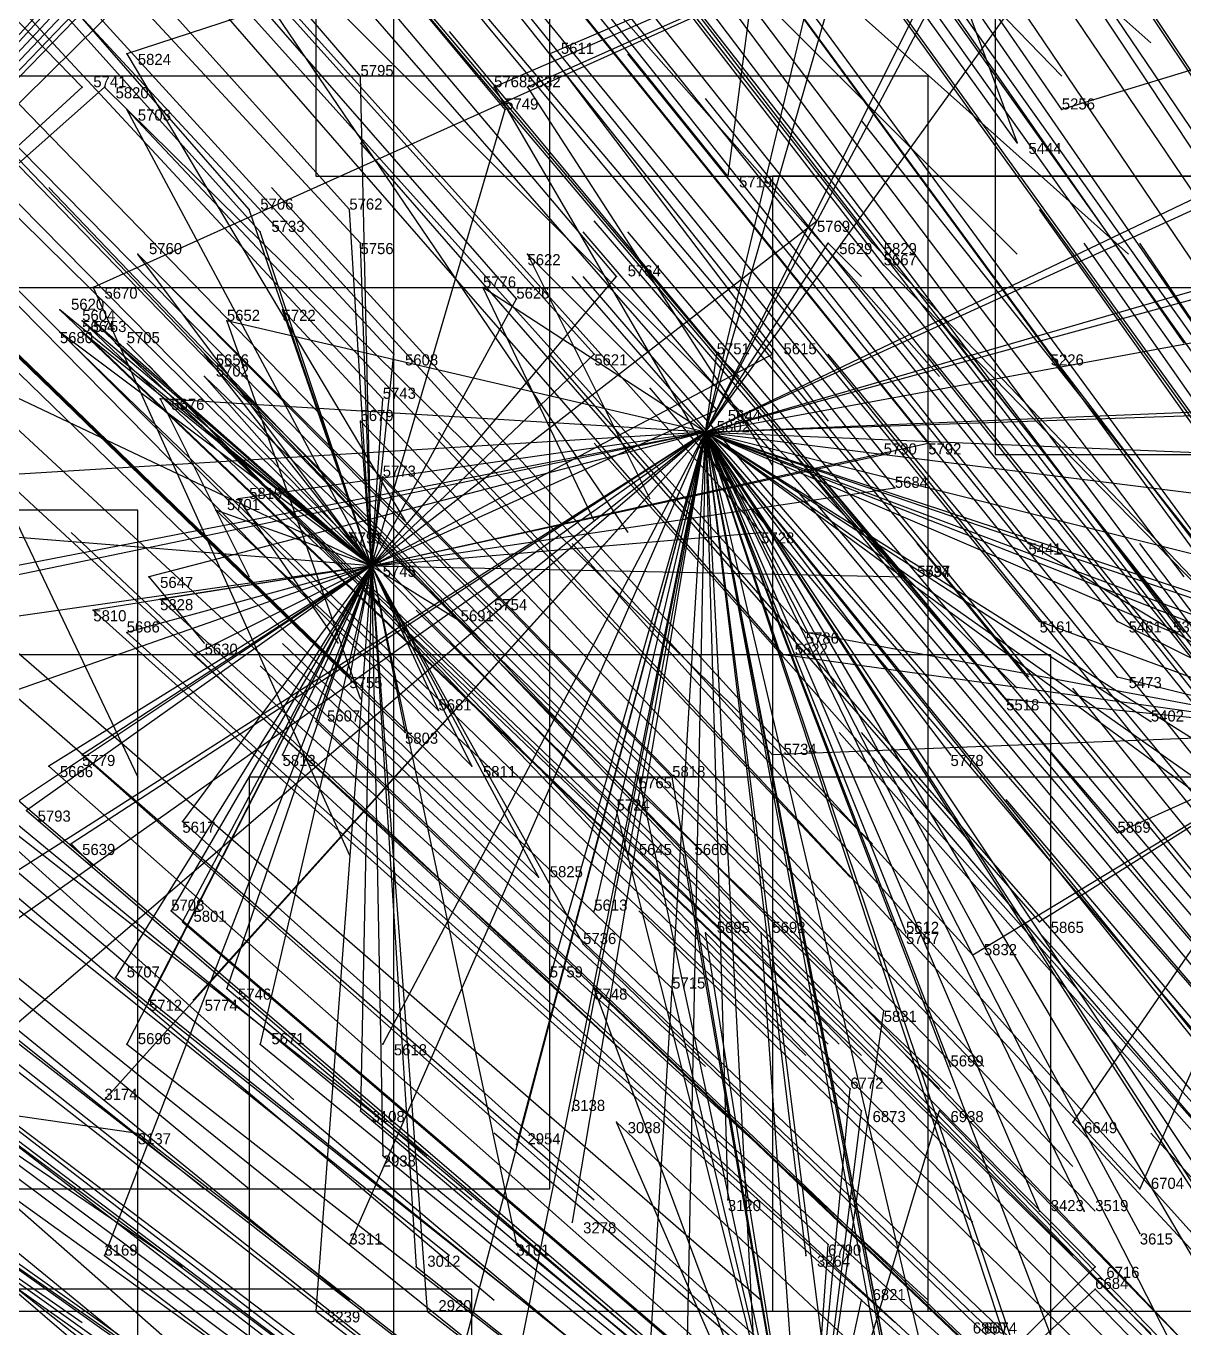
# Model space of a CAD drawing. Extents: x -0.5 to 0.59, y -0.5 to 0.59.
# Drawn here: x -0.332 to -0.228, y 0.2345 to 0.3515 of the extents above; entities that cross this region are included whole.
import ezdxf

# ---------------------------------------------------------------- set-up
doc = ezdxf.new("R2010")
doc.units = 0
for name, color, linetype in [('Clients', 3, 'CONTINUOUS'), ('Facilities', 3, 'CONTINUOUS'), ('Facilities_lines', 3, 'CONTINUOUS'), ('Min_max_boxes', 1, 'CONTINUOUS'), ('Normals', 1, 'CONTINUOUS'), ('Source_points', 5, 'CONTINUOUS'), ('Text', 3, 'CONTINUOUS')]:
    doc.layers.add(name, color=color, linetype=linetype)

msp = doc.modelspace()

# ---------------------------------------------------------------- linework, layer by layer
at = {"layer": 'Clients', "color": 5}
for p in [(-0.323, 0.349, -1.25), (-0.285, 0.349, -1.25), (-0.302, 0.347, -1.152), (-0.327, 0.346, -1.19), (-0.325, 0.346, -1.186), (-0.29, 0.346, -1.25), (-0.287, 0.346, -1.25), (-0.323, 0.344, -1.179), (-0.289, 0.344, -1.125), (-0.239, 0.344, -1.048), (-0.243, 0.341, -1.046), (-0.269, 0.338, -1.079), (-0.312, 0.335, -1.145), (-0.303, 0.335, -1.13), (-0.261, 0.334, -1.059), (-0.311, 0.333, -1.139), (-0.302, 0.332, -1.123), (-0.26, 0.332, -1.25), (-0.256, 0.332, -1.047), (-0.322, 0.331, -1.155), (-0.287, 0.331, -1.25), (-0.255, 0.33, -1.044), (-0.279, 0.329, -1.079), (-0.326, 0.328, -1.25), (-0.291, 0.328, -1.25), (-0.288, 0.327, -1.091), (-0.329, 0.326, -1.158), (-0.309, 0.326, -1.123), (-0.327, 0.325, -1.154), (-0.326, 0.325, -1.151), (-0.314, 0.325, -1.25), (-0.329, 0.324, -1.154), (-0.327, 0.324, -1.152), (-0.324, 0.323, -1.144), (-0.316, 0.322, -1.127), (-0.299, 0.322, -1.098), (-0.281, 0.322, -1.068), (-0.27, 0.322, -1.25), (-0.265, 0.322, -1.042), (-0.24, 0.322, -1.004), (-0.316, 0.32, -1.125), (-0.32, 0.318, -1.25), (-0.3, 0.318, -1.093), (-0.302, 0.316, -1.094), (-0.27, 0.317, -1.041), (-0.251, 0.314, -1.005), (-0.255, 0.313, -1.01), (-0.3, 0.311, -1.082), (-0.313, 0.309, -1.25), (-0.254, 0.31, -1.003), (-0.315, 0.308, -1.101), (-0.303, 0.306, -1.077), (-0.266, 0.306, -1.014), (-0.242, 0.305, -0.974), (-0.321, 0.302, -1.25), (-0.253, 0.302, -0.985), (-0.253, 0.302, -0.985), (-0.32, 0.3, -1.096), (-0.326, 0.299, -1.106), (-0.291, 0.299, -1.25), (-0.293, 0.298, -1.046), (-0.241, 0.298, -0.958), (-0.234, 0.298, -0.946), (-0.323, 0.297, -1.098), (-0.262, 0.297, -0.991), (-0.229, 0.297, -1.25), (-0.317, 0.295, -1.083), (-0.264, 0.295, -0.99), (-0.303, 0.293, -1.054), (-0.234, 0.293, -0.937), (-0.244, 0.291, -0.95), (-0.306, 0.289, -1.052), (-0.295, 0.29, -1.035), (-0.231, 0.289, -1.25), (-0.298, 0.288, -1.036), (-0.327, 0.286, -1.086), (-0.309, 0.286, -1.053), (-0.265, 0.286, -0.975), (-0.249, 0.286, -1.25), (-0.33, 0.285, -1.089), (-0.292, 0.285, -1.019), (-0.277, 0.284, -0.992), (-0.274, 0.284, -0.987), (-0.332, 0.281, -1.087), (-0.279, 0.281, -0.991), (-0.318, 0.28, -1.059), (-0.234, 0.279, -0.912), (-0.328, 0.278, -1.25), (-0.278, 0.277, -1.25), (-0.273, 0.277, -0.972), (-0.286, 0.275, -0.992), (-0.319, 0.272, -1.049), (-0.281, 0.272, -1.25), (-0.318, 0.271, -1.045), (-0.241, 0.271, -0.906), (-0.271, 0.27, -0.956), (-0.266, 0.27, -0.947), (-0.253, 0.27, -1.25), (-0.253, 0.27, -1.25), (-0.282, 0.269, -0.975), (-0.247, 0.268, -0.912), (-0.324, 0.266, -1.047), (-0.285, 0.266, -1.25), (-0.314, 0.265, -1.026), (-0.281, 0.265, -0.966), (-0.274, 0.265, -0.954), (-0.321, 0.264, -1.039), (-0.317, 0.264, -1.25), (-0.255, 0.263, -0.916), (-0.323, 0.26, -1.037), (-0.311, 0.26, -1.014), (-0.3, 0.26, -1.25), (-0.249, 0.258, -1.25), (-0.258, 0.256, -0.909), (-0.325, 0.255, -1.25), (-0.302, 0.254, -0.986), (-0.283, 0.254, -1.25), (-0.257, 0.254, -0.902), (-0.25, 0.254, -0.89), (-0.279, 0.253, -0.94), (-0.238, 0.253, -0.868), (-0.322, 0.252, -1.022), (-0.288, 0.251, -1.25), (-0.3, 0.25, -0.976), (-0.232, 0.247, -0.847), (-0.269, 0.246, -1.25), (-0.241, 0.245, -1.25), (-0.237, 0.245, -1.25), (-0.283, 0.244, -1.25), (-0.232, 0.243, -1.25), (-0.303, 0.242, -1.25), (-0.288, 0.242, -0.941), (-0.26, 0.242, -0.887), (-0.325, 0.241, -1.012), (-0.297, 0.24, -0.954), (-0.262, 0.241, -1.25), (-0.236, 0.24, -0.84), (-0.236, 0.238, -0.839), (-0.257, 0.237, -0.873), (-0.306, 0.236, -0.965), (-0.296, 0.236, -0.947)]:
    msp.add_point(p, dxfattribs=at)
at = {"layer": 'Facilities', "color": 3}
for p in [(-0.271, 0.315, -1.25), (-0.301, 0.303, -1.067)]:
    msp.add_point(p, dxfattribs=at)
at = {"layer": 'Facilities_lines', "color": 3}
for p, q in [((-0.164, 0.401, -1.25), (-0.326, 0.328, -1.25)), ((-0.164, 0.401, -1.25), (-0.323, 0.349, -1.25)), ((-0.164, 0.401, -1.25), (-0.29, 0.346, -1.25)), ((-0.164, 0.401, -1.25), (-0.287, 0.346, -1.25)), ((-0.164, 0.401, -1.25), (-0.285, 0.349, -1.25)), ((-0.386, 0.292, -1.21), (-0.285, 0.396, -1.219)), ((-0.386, 0.292, -1.21), (-0.289, 0.393, -1.22)), ((-0.262, 0.392, -1.179), (-0.269, 0.338, -1.079)), ((-0.262, 0.392, -1.179), (-0.243, 0.341, -1.046)), ((-0.271, 0.315, -1.25), (-0.25, 0.388, -1.25)), ((-0.386, 0.292, -1.21), (-0.304, 0.38, -1.218)), ((-0.386, 0.292, -1.21), (-0.307, 0.379, -1.22)), ((-0.271, 0.315, -1.25), (-0.256, 0.378, -1.25)), ((-0.386, 0.292, -1.21), (-0.308, 0.377, -1.217)), ((-0.271, 0.315, -1.25), (-0.24, 0.377, -1.25)), ((-0.271, 0.315, -1.25), (-0.242, 0.37, -1.25)), ((-0.386, 0.292, -1.21), (-0.316, 0.366, -1.209)), ((-0.386, 0.292, -1.21), (-0.314, 0.363, -1.2)), ((-0.271, 0.315, -1.25), (-0.24, 0.358, -1.25)), ((-0.193, 0.358, -1.017), (-0.239, 0.344, -1.048)), ((-0.301, 0.303, -1.067), (-0.302, 0.347, -1.152)), ((-0.386, 0.292, -1.21), (-0.327, 0.346, -1.19)), ((-0.386, 0.292, -1.21), (-0.325, 0.346, -1.186)), ((-0.301, 0.303, -1.067), (-0.323, 0.344, -1.179)), ((-0.301, 0.303, -1.067), (-0.289, 0.344, -1.125)), ((-0.271, 0.315, -1.25), (-0.223, 0.338, -1.25)), ((-0.271, 0.315, -1.25), (-0.223, 0.338, -1.25)), ((-0.271, 0.315, -1.25), (-0.225, 0.336, -1.25)), ((-0.271, 0.315, -1.25), (-0.157, 0.336, -1.25)), ((-0.301, 0.303, -1.067), (-0.312, 0.335, -1.145)), ((-0.301, 0.303, -1.067), (-0.303, 0.335, -1.13)), ((-0.301, 0.303, -1.067), (-0.261, 0.334, -1.059)), ((-0.301, 0.303, -1.067), (-0.311, 0.333, -1.139)), ((-0.271, 0.315, -1.25), (-0.209, 0.333, -1.25)), ((-0.301, 0.303, -1.067), (-0.302, 0.332, -1.123)), ((-0.271, 0.315, -1.25), (-0.26, 0.332, -1.25)), ((-0.214, 0.288, -0.898), (-0.256, 0.332, -1.047)), ((-0.301, 0.303, -1.067), (-0.322, 0.331, -1.155)), ((-0.271, 0.315, -1.25), (-0.287, 0.331, -1.25)), ((-0.271, 0.315, -1.25), (-0.216, 0.33, -1.25)), ((-0.214, 0.288, -0.898), (-0.255, 0.33, -1.044)), ((-0.301, 0.303, -1.067), (-0.279, 0.329, -1.079)), ((-0.271, 0.315, -1.25), (-0.291, 0.328, -1.25)), ((-0.301, 0.303, -1.067), (-0.288, 0.327, -1.091)), ((-0.301, 0.303, -1.067), (-0.329, 0.326, -1.158)), ((-0.301, 0.303, -1.067), (-0.309, 0.326, -1.123)), ((-0.301, 0.303, -1.067), (-0.327, 0.325, -1.154)), ((-0.301, 0.303, -1.067), (-0.326, 0.325, -1.151)), ((-0.271, 0.315, -1.25), (-0.314, 0.325, -1.25)), ((-0.301, 0.303, -1.067), (-0.329, 0.324, -1.154)), ((-0.301, 0.303, -1.067), (-0.327, 0.324, -1.152)), ((-0.301, 0.303, -1.067), (-0.324, 0.323, -1.144)), ((-0.301, 0.303, -1.067), (-0.316, 0.322, -1.127)), ((-0.301, 0.303, -1.067), (-0.299, 0.322, -1.098)), ((-0.301, 0.303, -1.067), (-0.265, 0.322, -1.042)), ((-0.301, 0.303, -1.067), (-0.281, 0.322, -1.068)), ((-0.271, 0.315, -1.25), (-0.27, 0.322, -1.25)), ((-0.214, 0.288, -0.898), (-0.24, 0.322, -1.004)), ((-0.301, 0.303, -1.067), (-0.339, 0.321, -1.168)), ((-0.301, 0.303, -1.067), (-0.316, 0.32, -1.125)), ((-0.271, 0.315, -1.25), (-0.174, 0.319, -1.25)), ((-0.271, 0.315, -1.25), (-0.32, 0.318, -1.25)), ((-0.301, 0.303, -1.067), (-0.3, 0.318, -1.093)), ((-0.271, 0.315, -1.25), (-0.183, 0.318, -1.25)), ((-0.301, 0.303, -1.067), (-0.302, 0.316, -1.094)), ((-0.301, 0.303, -1.067), (-0.27, 0.317, -1.041)), ((-0.271, 0.315, -1.25), (-0.418, 0.211, -1.25)), ((-0.271, 0.315, -1.25), (-0.369, 0.309, -1.25)), ((-0.271, 0.315, -1.25), (-0.348, 0.299, -1.25)), ((-0.271, 0.315, -1.25), (-0.34, 0.271, -1.25)), ((-0.271, 0.315, -1.25), (-0.338, 0.302, -1.25)), ((-0.271, 0.315, -1.25), (-0.335, 0.26, -1.25)), ((-0.271, 0.315, -1.25), (-0.328, 0.278, -1.25)), ((-0.271, 0.315, -1.25), (-0.325, 0.255, -1.25)), ((-0.271, 0.315, -1.25), (-0.321, 0.302, -1.25)), ((-0.271, 0.315, -1.25), (-0.317, 0.264, -1.25)), ((-0.271, 0.315, -1.25), (-0.313, 0.309, -1.25)), ((-0.271, 0.315, -1.25), (-0.303, 0.242, -1.25)), ((-0.271, 0.315, -1.25), (-0.3, 0.26, -1.25)), ((-0.271, 0.315, -1.25), (-0.294, 0.228, -1.25)), ((-0.271, 0.315, -1.25), (-0.291, 0.299, -1.25)), ((-0.271, 0.315, -1.25), (-0.289, 0.226, -1.25)), ((-0.271, 0.315, -1.25), (-0.288, 0.251, -1.25)), ((-0.271, 0.315, -1.25), (-0.285, 0.266, -1.25)), ((-0.271, 0.315, -1.25), (-0.283, 0.254, -1.25)), ((-0.271, 0.315, -1.25), (-0.283, 0.244, -1.25)), ((-0.271, 0.315, -1.25), (-0.281, 0.272, -1.25)), ((-0.271, 0.315, -1.25), (-0.278, 0.277, -1.25)), ((-0.271, 0.315, -1.25), (-0.277, 0.216, -1.25)), ((-0.271, 0.315, -1.25), (-0.273, 0.217, -1.25)), ((-0.271, 0.315, -1.25), (-0.265, 0.201, -1.25)), ((-0.271, 0.315, -1.25), (-0.243, 0.196, -1.25)), ((-0.271, 0.315, -1.25), (-0.229, 0.297, -1.25)), ((-0.271, 0.315, -1.25), (-0.175, 0.311, -1.25)), ((-0.271, 0.315, -1.25), (-0.187, 0.294, -1.25)), ((-0.271, 0.315, -1.25), (-0.269, 0.246, -1.25)), ((-0.271, 0.315, -1.25), (-0.236, 0.209, -1.25)), ((-0.271, 0.315, -1.25), (-0.237, 0.245, -1.25)), ((-0.271, 0.315, -1.25), (-0.237, 0.226, -1.25)), ((-0.271, 0.315, -1.25), (-0.232, 0.243, -1.25)), ((-0.271, 0.315, -1.25), (-0.254, 0.228, -1.25)), ((-0.271, 0.315, -1.25), (-0.248, 0.192, -1.25)), ((-0.271, 0.315, -1.25), (-0.248, 0.197, -1.25)), ((-0.271, 0.315, -1.25), (-0.26, 0.229, -1.25)), ((-0.271, 0.315, -1.25), (-0.25, 0.206, -1.25)), ((-0.271, 0.315, -1.25), (-0.262, 0.241, -1.25)), ((-0.271, 0.315, -1.25), (-0.214, 0.227, -1.25)), ((-0.271, 0.315, -1.25), (-0.24, 0.223, -1.25)), ((-0.271, 0.315, -1.25), (-0.241, 0.245, -1.25)), ((-0.271, 0.315, -1.25), (-0.215, 0.22, -1.25)), ((-0.271, 0.315, -1.25), (-0.219, 0.237, -1.25)), ((-0.271, 0.315, -1.25), (-0.219, 0.234, -1.25)), ((-0.271, 0.315, -1.25), (-0.215, 0.246, -1.25)), ((-0.271, 0.315, -1.25), (-0.222, 0.219, -1.25)), ((-0.271, 0.315, -1.25), (-0.218, 0.276, -1.25)), ((-0.271, 0.315, -1.25), (-0.223, 0.309, -1.25)), ((-0.271, 0.315, -1.25), (-0.186, 0.286, -1.25)), ((-0.271, 0.315, -1.25), (-0.226, 0.259, -1.25)), ((-0.271, 0.315, -1.25), (-0.192, 0.284, -1.25)), ((-0.271, 0.315, -1.25), (-0.213, 0.274, -1.25)), ((-0.271, 0.315, -1.25), (-0.189, 0.288, -1.25)), ((-0.271, 0.315, -1.25), (-0.231, 0.289, -1.25)), ((-0.271, 0.315, -1.25), (-0.191, 0.285, -1.25)), ((-0.271, 0.315, -1.25), (-0.217, 0.281, -1.25)), ((-0.271, 0.315, -1.25), (-0.253, 0.27, -1.25)), ((-0.271, 0.315, -1.25), (-0.249, 0.258, -1.25)), ((-0.271, 0.315, -1.25), (-0.253, 0.27, -1.25)), ((-0.271, 0.315, -1.25), (-0.249, 0.286, -1.25)), ((-0.301, 0.303, -1.067), (-0.251, 0.314, -1.005)), ((-0.301, 0.303, -1.067), (-0.255, 0.313, -1.01)), ((-0.301, 0.303, -1.067), (-0.3, 0.311, -1.082)), ((-0.301, 0.303, -1.067), (-0.254, 0.31, -1.003)), ((-0.301, 0.303, -1.067), (-0.315, 0.308, -1.101)), ((-0.301, 0.303, -1.067), (-0.351, 0.307, -1.165)), ((-0.301, 0.303, -1.067), (-0.303, 0.306, -1.077)), ((-0.301, 0.303, -1.067), (-0.266, 0.306, -1.014)), ((-0.214, 0.288, -0.898), (-0.242, 0.305, -0.974)), ((-0.301, 0.303, -1.067), (-0.341, 0.289, -1.119)), ((-0.301, 0.303, -1.067), (-0.337, 0.279, -1.093)), ((-0.301, 0.303, -1.067), (-0.336, 0.298, -1.123)), ((-0.301, 0.303, -1.067), (-0.332, 0.281, -1.087)), ((-0.301, 0.303, -1.067), (-0.33, 0.285, -1.089)), ((-0.301, 0.303, -1.067), (-0.327, 0.286, -1.086)), ((-0.301, 0.303, -1.067), (-0.326, 0.299, -1.106)), ((-0.301, 0.303, -1.067), (-0.325, 0.241, -1.012)), ((-0.301, 0.303, -1.067), (-0.324, 0.266, -1.047)), ((-0.301, 0.303, -1.067), (-0.323, 0.297, -1.098)), ((-0.301, 0.303, -1.067), (-0.323, 0.26, -1.037)), ((-0.301, 0.303, -1.067), (-0.321, 0.264, -1.039)), ((-0.301, 0.303, -1.067), (-0.32, 0.3, -1.096)), ((-0.301, 0.303, -1.067), (-0.319, 0.272, -1.049)), ((-0.301, 0.303, -1.067), (-0.318, 0.28, -1.059)), ((-0.301, 0.303, -1.067), (-0.318, 0.271, -1.045)), ((-0.301, 0.303, -1.067), (-0.317, 0.295, -1.083)), ((-0.301, 0.303, -1.067), (-0.314, 0.265, -1.026)), ((-0.301, 0.303, -1.067), (-0.311, 0.26, -1.014)), ((-0.301, 0.303, -1.067), (-0.309, 0.286, -1.053)), ((-0.301, 0.303, -1.067), (-0.306, 0.236, -0.965)), ((-0.301, 0.303, -1.067), (-0.306, 0.289, -1.052)), ((-0.301, 0.303, -1.067), (-0.303, 0.293, -1.054)), ((-0.301, 0.303, -1.067), (-0.302, 0.254, -0.986)), ((-0.301, 0.303, -1.067), (-0.296, 0.236, -0.947)), ((-0.301, 0.303, -1.067), (-0.3, 0.25, -0.976)), ((-0.301, 0.303, -1.067), (-0.297, 0.24, -0.954)), ((-0.301, 0.303, -1.067), (-0.288, 0.242, -0.941)), ((-0.301, 0.303, -1.067), (-0.253, 0.302, -0.985)), ((-0.301, 0.303, -1.067), (-0.295, 0.29, -1.035)), ((-0.301, 0.303, -1.067), (-0.282, 0.269, -0.975)), ((-0.301, 0.303, -1.067), (-0.293, 0.298, -1.046)), ((-0.301, 0.303, -1.067), (-0.253, 0.302, -0.985)), ((-0.301, 0.303, -1.067), (-0.298, 0.288, -1.036)), ((-0.301, 0.303, -1.067), (-0.292, 0.285, -1.019)), ((-0.301, 0.303, -1.067), (-0.286, 0.275, -0.992)), ((-0.214, 0.288, -0.898), (-0.241, 0.298, -0.958)), ((-0.214, 0.288, -0.898), (-0.234, 0.298, -0.946)), ((-0.214, 0.288, -0.898), (-0.262, 0.297, -0.991)), ((-0.214, 0.288, -0.898), (-0.264, 0.295, -0.99)), ((-0.214, 0.288, -0.898), (-0.234, 0.293, -0.937)), ((-0.214, 0.288, -0.898), (-0.244, 0.291, -0.95)), ((-0.214, 0.288, -0.898), (-0.265, 0.286, -0.975)), ((-0.214, 0.288, -0.898), (-0.247, 0.268, -0.912)), ((-0.214, 0.288, -0.898), (-0.241, 0.271, -0.906)), ((-0.214, 0.288, -0.898), (-0.238, 0.253, -0.868)), ((-0.214, 0.288, -0.898), (-0.234, 0.279, -0.912)), ((-0.214, 0.288, -0.898), (-0.232, 0.247, -0.847)), ((-0.262, 0.214, -0.847), (-0.277, 0.284, -0.992)), ((-0.262, 0.214, -0.847), (-0.274, 0.284, -0.987)), ((-0.262, 0.214, -0.847), (-0.279, 0.281, -0.991)), ((-0.262, 0.214, -0.847), (-0.273, 0.277, -0.972)), ((-0.262, 0.214, -0.847), (-0.271, 0.27, -0.956)), ((-0.262, 0.214, -0.847), (-0.266, 0.27, -0.947)), ((-0.262, 0.214, -0.847), (-0.281, 0.265, -0.966)), ((-0.262, 0.214, -0.847), (-0.274, 0.265, -0.954)), ((-0.262, 0.214, -0.847), (-0.255, 0.263, -0.916)), ((-0.391, 0.262, -1.178), (-0.322, 0.252, -1.022)), ((-0.262, 0.214, -0.847), (-0.258, 0.256, -0.909)), ((-0.262, 0.214, -0.847), (-0.257, 0.254, -0.902)), ((-0.262, 0.214, -0.847), (-0.25, 0.254, -0.89)), ((-0.262, 0.214, -0.847), (-0.279, 0.253, -0.94)), ((-0.262, 0.214, -0.847), (-0.26, 0.242, -0.887)), ((-0.262, 0.214, -0.847), (-0.236, 0.24, -0.84)), ((-0.262, 0.214, -0.847), (-0.236, 0.238, -0.839)), ((-0.262, 0.214, -0.847), (-0.257, 0.237, -0.873))]:
    msp.add_line(p, q, dxfattribs=at)
at = {"layer": 'Min_max_boxes', "color": 1}
for p, q in [((-0.306, 0.437, -1.224), (-0.306, 0.338, -1.224)), ((-0.306, 0.437, -1.046), (-0.306, 0.338, -1.046)), ((-0.245, 0.412, -1.13), (-0.245, 0.313, -1.13)), ((-0.245, 0.412, -0.884), (-0.245, 0.313, -0.884)), ((-0.285, 0.247, -1.25), (-0.285, 0.404, -1.25)), ((-0.285, 0.247, -1.179), (-0.285, 0.404, -1.179)), ((-0.299, 0.199, -1.25), (-0.299, 0.393, -1.25)), ((-0.299, 0.199, -1.207), (-0.299, 0.393, -1.207)), ((-0.251, 0.347, -1.179), (-0.351, 0.347, -1.179)), ((-0.251, 0.347, -0.941), (-0.351, 0.347, -0.941)), ((-0.251, 0.236, -1.179), (-0.251, 0.347, -1.179)), ((-0.251, 0.236, -0.941), (-0.251, 0.347, -0.941)), ((-0.251, 0.347, -1.179), (-0.251, 0.347, -0.941)), ((-0.306, 0.338, -1.224), (-0.188, 0.338, -1.224)), ((-0.306, 0.338, -1.046), (-0.188, 0.338, -1.046)), ((-0.306, 0.338, -1.224), (-0.306, 0.338, -1.046)), ((-0.154, 0.338, -1.047), (-0.265, 0.338, -1.047)), ((-0.265, 0.338, -1.047), (-0.265, 0.236, -1.047)), ((-0.154, 0.338, -0.78), (-0.265, 0.338, -0.78)), ((-0.265, 0.338, -0.78), (-0.265, 0.236, -0.78)), ((-0.265, 0.338, -1.047), (-0.265, 0.338, -0.78)), ((-0.352, 0.328, -1.25), (-0.026, 0.328, -1.25)), ((-0.352, 0.328, -1.25), (-0.026, 0.328, -1.25)), ((-0.245, 0.313, -1.13), (-0.139, 0.313, -1.13)), ((-0.245, 0.313, -0.884), (-0.139, 0.313, -0.884)), ((-0.245, 0.313, -1.13), (-0.245, 0.313, -0.884)), ((-0.322, 0.308, -1.218), (-0.417, 0.308, -1.218)), ((-0.322, 0.308, -1.022), (-0.417, 0.308, -1.022)), ((-0.322, 0.214, -1.218), (-0.322, 0.308, -1.218)), ((-0.322, 0.214, -1.022), (-0.322, 0.308, -1.022)), ((-0.322, 0.308, -1.218), (-0.322, 0.308, -1.022)), ((-0.24, 0.295, -1.25), (-0.468, 0.295, -1.25)), ((-0.24, 0.295, -1.25), (-0.468, 0.295, -1.25)), ((-0.24, 0.034, -1.25), (-0.24, 0.295, -1.25)), ((-0.24, 0.034, -1.25), (-0.24, 0.295, -1.25)), ((-0.24, 0.295, -1.25), (-0.24, 0.295, -1.25)), ((-0.19, 0.284, -0.992), (-0.312, 0.284, -0.992)), ((-0.312, 0.284, -0.992), (-0.312, 0.16, -0.992)), ((-0.19, 0.284, -0.688), (-0.312, 0.284, -0.688)), ((-0.312, 0.284, -0.688), (-0.312, 0.16, -0.688)), ((-0.312, 0.284, -0.992), (-0.312, 0.284, -0.688)), ((-0.422, 0.247, -1.25), (-0.285, 0.247, -1.25)), ((-0.422, 0.247, -1.179), (-0.285, 0.247, -1.179)), ((-0.285, 0.247, -1.25), (-0.285, 0.247, -1.179)), ((-0.292, 0.238, -1.097), (-0.401, 0.238, -1.097)), ((-0.292, 0.238, -0.858), (-0.401, 0.238, -0.858)), ((-0.292, 0.151, -1.097), (-0.292, 0.238, -1.097)), ((-0.292, 0.151, -0.858), (-0.292, 0.238, -0.858)), ((-0.292, 0.238, -1.097), (-0.292, 0.238, -0.858)), ((-0.351, 0.236, -1.179), (-0.251, 0.236, -1.179)), ((-0.351, 0.236, -0.941), (-0.251, 0.236, -0.941)), ((-0.265, 0.236, -1.047), (-0.154, 0.236, -1.047)), ((-0.265, 0.236, -0.78), (-0.154, 0.236, -0.78)), ((-0.265, 0.236, -1.047), (-0.265, 0.236, -0.78)), ((-0.251, 0.236, -1.179), (-0.251, 0.236, -0.941))]:
    msp.add_line(p, q, dxfattribs=at)
at = {"layer": 'Normals', "color": 1}
for p, q in [((-0.239, 0.344, -1.048), (-0.292, 0.421, -1.011)), ((-0.302, 0.347, -1.152), (-0.363, 0.418, -1.114)), ((-0.227, 0.34, -1.022), (-0.278, 0.417, -0.984)), ((-0.327, 0.346, -1.19), (-0.395, 0.416, -1.168)), ((-0.289, 0.344, -1.125), (-0.349, 0.416, -1.087)), ((-0.243, 0.341, -1.046), (-0.297, 0.416, -1.009)), ((-0.269, 0.338, -1.079), (-0.327, 0.41, -1.042)), ((-0.261, 0.334, -1.059), (-0.319, 0.407, -1.022)), ((-0.312, 0.335, -1.145), (-0.373, 0.405, -1.107)), ((-0.256, 0.332, -1.047), (-0.313, 0.405, -1.01)), ((-0.303, 0.335, -1.13), (-0.365, 0.404, -1.092)), ((-0.255, 0.33, -1.044), (-0.312, 0.404, -1.007)), ((-0.225, 0.327, -0.993), (-0.277, 0.404, -0.956)), ((-0.311, 0.333, -1.139), (-0.373, 0.402, -1.102)), ((-0.302, 0.332, -1.123), (-0.365, 0.4, -1.085)), ((-0.279, 0.329, -1.079), (-0.339, 0.4, -1.042)), ((-0.228, 0.323, -0.989), (-0.281, 0.399, -0.952)), ((-0.288, 0.327, -1.091), (-0.349, 0.397, -1.053)), ((-0.24, 0.322, -1.004), (-0.295, 0.397, -0.967)), ((-0.224, 0.319, -0.974), (-0.278, 0.395, -0.938)), ((-0.214, 0.317, -0.956), (-0.266, 0.394, -0.919)), ((-0.265, 0.322, -1.042), (-0.325, 0.393, -1.006)), ((-0.281, 0.322, -1.068), (-0.343, 0.391, -1.03)), ((-0.299, 0.322, -1.098), (-0.362, 0.39, -1.06)), ((-0.27, 0.317, -1.041), (-0.331, 0.387, -1.004)), ((-0.3, 0.318, -1.093), (-0.363, 0.386, -1.056)), ((-0.255, 0.313, -1.01), (-0.314, 0.386, -0.974)), ((-0.251, 0.314, -1.005), (-0.309, 0.386, -0.968)), ((-0.22, 0.31, -0.952), (-0.274, 0.386, -0.915)), ((-0.215, 0.307, -0.938), (-0.268, 0.384, -0.9)), ((-0.254, 0.31, -1.003), (-0.312, 0.383, -0.966)), ((-0.242, 0.305, -0.974), (-0.3, 0.378, -0.937)), ((-0.27, 0.379, -1.25), (-0.239, 0.347, -1.16)), ((-0.228, 0.302, -0.945), (-0.284, 0.376, -0.908)), ((-0.266, 0.306, -1.014), (-0.328, 0.375, -0.977)), ((-0.253, 0.302, -0.985), (-0.313, 0.373, -0.948)), ((-0.253, 0.302, -0.985), (-0.313, 0.373, -0.948)), ((-0.28, 0.373, -1.25), (-0.233, 0.331, -1.172)), ((-0.221, 0.296, -0.925), (-0.276, 0.371, -0.888)), ((-0.241, 0.298, -0.958), (-0.3, 0.37, -0.921)), ((-0.234, 0.298, -0.946), (-0.292, 0.37, -0.909)), ((-0.228, 0.297, -0.935), (-0.285, 0.37, -0.898)), ((-0.301, 0.303, -1.067), (-0.367, 0.368, -1.029)), ((-0.226, 0.294, -0.927), (-0.282, 0.368, -0.89)), ((-0.19, 0.291, -0.869), (-0.241, 0.368, -0.832)), ((-0.262, 0.297, -0.991), (-0.324, 0.366, -0.953)), ((-0.293, 0.298, -1.046), (-0.358, 0.365, -1.009)), ((-0.264, 0.295, -0.99), (-0.325, 0.365, -0.953)), ((-0.301, 0.364, -1.181), (-0.242, 0.293, -1.219)), ((-0.234, 0.293, -0.937), (-0.292, 0.365, -0.9)), ((-0.203, 0.288, -0.881), (-0.257, 0.364, -0.845)), ((-0.314, 0.363, -1.2), (-0.243, 0.292, -1.204)), ((-0.221, 0.289, -0.91), (-0.276, 0.363, -0.872)), ((-0.275, 0.363, -1.25), (-0.243, 0.331, -1.161)), ((-0.214, 0.288, -0.898), (-0.269, 0.363, -0.861)), ((-0.207, 0.288, -0.887), (-0.261, 0.363, -0.85)), ((-0.316, 0.362, -1.25), (-0.278, 0.306, -1.177)), ((-0.244, 0.291, -0.95), (-0.304, 0.362, -0.912)), ((-0.206, 0.287, -0.882), (-0.26, 0.362, -0.846)), ((-0.184, 0.282, -0.843), (-0.236, 0.36, -0.805)), ((-0.303, 0.293, -1.054), (-0.37, 0.358, -1.016)), ((-0.24, 0.358, -1.25), (-0.231, 0.35, -1.151)), ((-0.186, 0.281, -0.843), (-0.238, 0.358, -0.806)), ((-0.295, 0.29, -1.035), (-0.361, 0.356, -0.997)), ((-0.265, 0.286, -0.975), (-0.327, 0.354, -0.937)), ((-0.28, 0.354, -1.25), (-0.25, 0.32, -1.161)), ((-0.298, 0.288, -1.036), (-0.365, 0.353, -0.999)), ((-0.215, 0.279, -0.881), (-0.272, 0.353, -0.844)), ((-0.292, 0.285, -1.019), (-0.357, 0.351, -0.982)), ((-0.274, 0.284, -0.987), (-0.339, 0.351, -0.95)), ((-0.234, 0.279, -0.912), (-0.294, 0.351, -0.875)), ((-0.277, 0.284, -0.992), (-0.342, 0.35, -0.954)), ((-0.323, 0.349, -1.25), (-0.298, 0.307, -1.163)), ((-0.285, 0.349, -1.25), (-0.26, 0.316, -1.159)), ((-0.22, 0.277, -0.884), (-0.278, 0.349, -0.846)), ((-0.352, 0.347, -1.25), (-0.322, 0.284, -1.179)), ((-0.279, 0.281, -0.991), (-0.344, 0.347, -0.953)), ((-0.325, 0.346, -1.186), (-0.256, 0.278, -1.211)), ((-0.29, 0.346, -1.25), (-0.269, 0.31, -1.159)), ((-0.287, 0.346, -1.25), (-0.265, 0.312, -1.159)), ((-0.273, 0.277, -0.972), (-0.337, 0.344, -0.934)), ((-0.323, 0.344, -1.179), (-0.258, 0.275, -1.213)), ((-0.213, 0.273, -0.866), (-0.271, 0.345, -0.829)), ((-0.199, 0.27, -0.838), (-0.257, 0.343, -0.801)), ((-0.241, 0.271, -0.906), (-0.302, 0.341, -0.869)), ((-0.286, 0.275, -0.992), (-0.353, 0.34, -0.955)), ((-0.266, 0.27, -0.947), (-0.33, 0.337, -0.91)), ((-0.247, 0.268, -0.912), (-0.31, 0.337, -0.875)), ((-0.187, 0.259, -0.8), (-0.241, 0.335, -0.763)), ((-0.22, 0.263, -0.858), (-0.281, 0.334, -0.821)), ((-0.201, 0.262, -0.825), (-0.259, 0.334, -0.788)), ((-0.222, 0.263, -0.86), (-0.282, 0.333, -0.822)), ((-0.218, 0.262, -0.853), (-0.278, 0.333, -0.816)), ((-0.26, 0.332, -1.25), (-0.257, 0.329, -1.15)), ((-0.184, 0.256, -0.788), (-0.237, 0.332, -0.751)), ((-0.18, 0.255, -0.781), (-0.232, 0.332, -0.743)), ((-0.274, 0.265, -0.954), (-0.341, 0.33, -0.917)), ((-0.322, 0.331, -1.155), (-0.256, 0.265, -1.192)), ((-0.287, 0.331, -1.25), (-0.276, 0.309, -1.153)), ((-0.255, 0.263, -0.916), (-0.32, 0.329, -0.878)), ((-0.222, 0.259, -0.853), (-0.283, 0.329, -0.816)), ((-0.221, 0.258, -0.849), (-0.282, 0.329, -0.813)), ((-0.326, 0.328, -1.25), (-0.303, 0.277, -1.167)), ((-0.291, 0.328, -1.25), (-0.281, 0.307, -1.153)), ((-0.207, 0.256, -0.823), (-0.265, 0.328, -0.786)), ((-0.198, 0.255, -0.808), (-0.256, 0.328, -0.77)), ((-0.329, 0.326, -1.158), (-0.262, 0.262, -1.194)), ((-0.309, 0.326, -1.123), (-0.246, 0.258, -1.161)), ((-0.327, 0.325, -1.154), (-0.26, 0.261, -1.191)), ((-0.326, 0.325, -1.151), (-0.259, 0.26, -1.188)), ((-0.314, 0.325, -1.25), (-0.302, 0.291, -1.157)), ((-0.193, 0.253, -0.794), (-0.25, 0.325, -0.756)), ((-0.329, 0.324, -1.154), (-0.262, 0.259, -1.191)), ((-0.327, 0.324, -1.152), (-0.26, 0.26, -1.189)), ((-0.324, 0.323, -1.144), (-0.257, 0.259, -1.182)), ((-0.258, 0.256, -0.909), (-0.323, 0.323, -0.873)), ((-0.208, 0.252, -0.817), (-0.267, 0.324, -0.779)), ((-0.316, 0.322, -1.127), (-0.25, 0.256, -1.164)), ((-0.224, 0.252, -0.842), (-0.285, 0.322, -0.805)), ((-0.27, 0.322, -1.25), (-0.268, 0.32, -1.15)), ((-0.201, 0.251, -0.804), (-0.26, 0.322, -0.765)), ((-0.193, 0.25, -0.79), (-0.251, 0.322, -0.752)), ((-0.381, 0.321, -1.247), (-0.308, 0.255, -1.229)), ((-0.345, 0.321, -1.179), (-0.277, 0.258, -1.216)), ((-0.339, 0.321, -1.168), (-0.271, 0.258, -1.205)), ((-0.257, 0.254, -0.902), (-0.321, 0.321, -0.866)), ((-0.316, 0.32, -1.125), (-0.249, 0.256, -1.162)), ((-0.216, 0.248, -0.824), (-0.276, 0.319, -0.786)), ((-0.32, 0.318, -1.25), (-0.312, 0.302, -1.152)), ((-0.302, 0.316, -1.094), (-0.238, 0.249, -1.131)), ((-0.232, 0.247, -0.847), (-0.295, 0.315, -0.811)), ((-0.271, 0.315, -1.25), (-0.271, 0.315, -1.15)), ((-0.22, 0.245, -0.823), (-0.281, 0.314, -0.785)), ((-0.204, 0.241, -0.791), (-0.263, 0.313, -0.753)), ((-0.374, 0.311, -1.217), (-0.296, 0.25, -1.23)), ((-0.3, 0.311, -1.082), (-0.236, 0.245, -1.12)), ((-0.388, 0.31, -1.242), (-0.312, 0.247, -1.229)), ((-0.313, 0.309, -1.25), (-0.304, 0.296, -1.151)), ((-0.204, 0.239, -0.784), (-0.263, 0.31, -0.747)), ((-0.367, 0.308, -1.197), (-0.292, 0.246, -1.22)), ((-0.315, 0.308, -1.101), (-0.247, 0.244, -1.139)), ((-0.391, 0.307, -1.243), (-0.316, 0.247, -1.216)), ((-0.351, 0.307, -1.165), (-0.281, 0.246, -1.203)), ((-0.26, 0.242, -0.887), (-0.328, 0.306, -0.851)), ((-0.303, 0.306, -1.077), (-0.238, 0.241, -1.115)), ((-0.236, 0.24, -0.84), (-0.301, 0.306, -0.803)), ((-0.221, 0.236, -0.808), (-0.283, 0.305, -0.77)), ((-0.193, 0.233, -0.756), (-0.252, 0.305, -0.719)), ((-0.176, 0.231, -0.725), (-0.232, 0.305, -0.688)), ((-0.37, 0.302, -1.194), (-0.294, 0.241, -1.216)), ((-0.321, 0.302, -1.25), (-0.316, 0.296, -1.15)), ((-0.32, 0.3, -1.096), (-0.251, 0.237, -1.133)), ((-0.379, 0.299, -1.208), (-0.303, 0.237, -1.225)), ((-0.326, 0.299, -1.106), (-0.257, 0.237, -1.143)), ((-0.231, 0.234, -0.821), (-0.297, 0.299, -0.783)), ((-0.291, 0.299, -1.25), (-0.291, 0.299, -1.15)), ((-0.336, 0.298, -1.123), (-0.266, 0.237, -1.16)), ((-0.361, 0.297, -1.169), (-0.29, 0.237, -1.206)), ((-0.323, 0.297, -1.098), (-0.254, 0.235, -1.134)), ((-0.229, 0.297, -1.25), (-0.229, 0.297, -1.15)), ((-0.399, 0.295, -1.24), (-0.318, 0.24, -1.219)), ((-0.317, 0.295, -1.083), (-0.248, 0.232, -1.119)), ((-0.242, 0.232, -0.838), (-0.309, 0.296, -0.8)), ((-0.242, 0.231, -0.837), (-0.309, 0.295, -0.799)), ((-0.244, 0.23, -0.839), (-0.311, 0.294, -0.801)), ((-0.396, 0.293, -1.232), (-0.319, 0.23, -1.24)), ((-0.375, 0.293, -1.19), (-0.298, 0.233, -1.212)), ((-0.386, 0.292, -1.21), (-0.312, 0.227, -1.229)), ((-0.18, 0.22, -0.711), (-0.238, 0.292, -0.673)), ((-0.394, 0.29, -1.223), (-0.318, 0.225, -1.23)), ((-0.341, 0.289, -1.119), (-0.271, 0.229, -1.156)), ((-0.306, 0.289, -1.052), (-0.239, 0.225, -1.09)), ((-0.231, 0.289, -1.25), (-0.231, 0.289, -1.15)), ((-0.197, 0.218, -0.736), (-0.259, 0.288, -0.699)), ((-0.196, 0.217, -0.732), (-0.257, 0.288, -0.696)), ((-0.402, 0.287, -1.25), (-0.327, 0.235, -1.211)), ((-0.327, 0.286, -1.086), (-0.257, 0.224, -1.122)), ((-0.309, 0.286, -1.053), (-0.241, 0.223, -1.09)), ((-0.249, 0.286, -1.25), (-0.249, 0.286, -1.15)), ((-0.33, 0.285, -1.089), (-0.26, 0.223, -1.126)), ((-0.184, 0.211, -0.7), (-0.244, 0.282, -0.663)), ((-0.372, 0.281, -1.165), (-0.298, 0.225, -1.202)), ((-0.332, 0.281, -1.087), (-0.261, 0.22, -1.123)), ((-0.386, 0.28, -1.192), (-0.31, 0.22, -1.218)), ((-0.318, 0.28, -1.059), (-0.249, 0.218, -1.097)), ((-0.337, 0.279, -1.093), (-0.266, 0.219, -1.13)), ((-0.328, 0.278, -1.25), (-0.326, 0.276, -1.15)), ((-0.278, 0.277, -1.25), (-0.278, 0.277, -1.15)), ((-0.361, 0.274, -1.132), (-0.287, 0.217, -1.168)), ((-0.206, 0.206, -0.729), (-0.271, 0.273, -0.693)), ((-0.319, 0.272, -1.049), (-0.249, 0.212, -1.087)), ((-0.281, 0.272, -1.25), (-0.281, 0.272, -1.15)), ((-0.211, 0.207, -0.739), (-0.277, 0.272, -0.702)), ((-0.201, 0.205, -0.718), (-0.265, 0.272, -0.681)), ((-0.357, 0.271, -1.121), (-0.283, 0.215, -1.158)), ((-0.35, 0.271, -1.108), (-0.277, 0.214, -1.145)), ((-0.339, 0.271, -1.086), (-0.267, 0.213, -1.123)), ((-0.318, 0.271, -1.045), (-0.248, 0.211, -1.083)), ((-0.377, 0.27, -1.159), (-0.301, 0.216, -1.196)), ((-0.271, 0.27, -0.956), (-0.206, 0.204, -0.994)), ((-0.201, 0.203, -0.715), (-0.266, 0.27, -0.678)), ((-0.253, 0.27, -1.25), (-0.253, 0.27, -1.15)), ((-0.253, 0.27, -1.25), (-0.253, 0.27, -1.15)), ((-0.179, 0.201, -0.674), (-0.241, 0.27, -0.636)), ((-0.361, 0.269, -1.125), (-0.286, 0.213, -1.161)), ((-0.357, 0.269, -1.117), (-0.282, 0.213, -1.154)), ((-0.282, 0.269, -0.975), (-0.216, 0.205, -1.013)), ((-0.362, 0.267, -1.124), (-0.287, 0.213, -1.162)), ((-0.324, 0.266, -1.047), (-0.251, 0.208, -1.084)), ((-0.285, 0.266, -1.25), (-0.285, 0.266, -1.15)), ((-0.314, 0.265, -1.026), (-0.243, 0.205, -1.064)), ((-0.281, 0.265, -0.966), (-0.214, 0.201, -1.003)), ((-0.321, 0.264, -1.039), (-0.249, 0.206, -1.076)), ((-0.317, 0.264, -1.25), (-0.317, 0.264, -1.15)), ((-0.363, 0.261, -1.118), (-0.287, 0.208, -1.156)), ((-0.35, 0.262, -1.093), (-0.276, 0.207, -1.13)), ((-0.346, 0.261, -1.083), (-0.272, 0.204, -1.12)), ((-0.335, 0.26, -1.061), (-0.263, 0.203, -1.099)), ((-0.323, 0.26, -1.037), (-0.25, 0.203, -1.074)), ((-0.311, 0.26, -1.014), (-0.239, 0.201, -1.051)), ((-0.3, 0.26, -1.25), (-0.3, 0.26, -1.15)), ((-0.188, 0.192, -0.672), (-0.253, 0.259, -0.635)), ((-0.249, 0.258, -1.25), (-0.249, 0.258, -1.15)), ((-0.357, 0.257, -1.099), (-0.281, 0.203, -1.137)), ((-0.352, 0.254, -1.084), (-0.276, 0.2, -1.122)), ((-0.325, 0.255, -1.25), (-0.325, 0.255, -1.15)), ((-0.302, 0.254, -0.986), (-0.231, 0.194, -1.024)), ((-0.283, 0.254, -1.25), (-0.283, 0.254, -1.15)), ((-0.25, 0.254, -0.89), (-0.185, 0.187, -0.926)), ((-0.354, 0.253, -1.088), (-0.279, 0.2, -1.126)), ((-0.279, 0.253, -0.94), (-0.211, 0.189, -0.977)), ((-0.238, 0.253, -0.868), (-0.175, 0.185, -0.905)), ((-0.322, 0.252, -1.022), (-0.249, 0.195, -1.06)), ((-0.219, 0.191, -0.727), (-0.29, 0.252, -0.69)), ((-0.169, 0.184, -0.624), (-0.231, 0.252, -0.586)), ((-0.288, 0.251, -1.25), (-0.288, 0.251, -1.15)), ((-0.3, 0.25, -0.976), (-0.228, 0.191, -1.013)), ((-0.269, 0.246, -1.25), (-0.269, 0.246, -1.15)), ((-0.241, 0.245, -1.25), (-0.241, 0.245, -1.15)), ((-0.237, 0.245, -1.25), (-0.237, 0.245, -1.15)), ((-0.283, 0.244, -1.25), (-0.283, 0.244, -1.15)), ((-0.232, 0.243, -1.25), (-0.232, 0.243, -1.15)), ((-0.303, 0.242, -1.25), (-0.303, 0.242, -1.15)), ((-0.288, 0.242, -0.941), (-0.216, 0.183, -0.978)), ((-0.325, 0.241, -1.012), (-0.251, 0.185, -1.049)), ((-0.297, 0.24, -0.954), (-0.224, 0.182, -0.991)), ((-0.262, 0.241, -1.25), (-0.262, 0.241, -1.15)), ((-0.236, 0.238, -0.839), (-0.17, 0.173, -0.876)), ((-0.257, 0.237, -0.873), (-0.188, 0.174, -0.91)), ((-0.306, 0.236, -0.965), (-0.232, 0.179, -1.003)), ((-0.296, 0.236, -0.947), (-0.222, 0.179, -0.983))]:
    msp.add_line(p, q, dxfattribs=at)
at = {"layer": 'Source_points', "color": 5}
for p in [(-0.323, 0.349, -1.25), (-0.285, 0.349, -1.25), (-0.302, 0.347, -1.152), (-0.327, 0.346, -1.19), (-0.325, 0.346, -1.186), (-0.29, 0.346, -1.25), (-0.287, 0.346, -1.25), (-0.323, 0.344, -1.179), (-0.289, 0.344, -1.125), (-0.239, 0.344, -1.048), (-0.243, 0.341, -1.046), (-0.269, 0.338, -1.079), (-0.312, 0.335, -1.145), (-0.303, 0.335, -1.13), (-0.261, 0.334, -1.059), (-0.311, 0.333, -1.139), (-0.302, 0.332, -1.123), (-0.26, 0.332, -1.25), (-0.256, 0.332, -1.047), (-0.322, 0.331, -1.155), (-0.287, 0.331, -1.25), (-0.255, 0.33, -1.044), (-0.279, 0.329, -1.079), (-0.326, 0.328, -1.25), (-0.291, 0.328, -1.25), (-0.288, 0.327, -1.091), (-0.329, 0.326, -1.158), (-0.309, 0.326, -1.123), (-0.327, 0.325, -1.154), (-0.326, 0.325, -1.151), (-0.314, 0.325, -1.25), (-0.329, 0.324, -1.154), (-0.327, 0.324, -1.152), (-0.324, 0.323, -1.144), (-0.316, 0.322, -1.127), (-0.299, 0.322, -1.098), (-0.281, 0.322, -1.068), (-0.27, 0.322, -1.25), (-0.265, 0.322, -1.042), (-0.24, 0.322, -1.004), (-0.316, 0.32, -1.125), (-0.32, 0.318, -1.25), (-0.3, 0.318, -1.093), (-0.302, 0.316, -1.094), (-0.27, 0.317, -1.041), (-0.271, 0.315, -1.25), (-0.251, 0.314, -1.005), (-0.255, 0.313, -1.01), (-0.3, 0.311, -1.082), (-0.313, 0.309, -1.25), (-0.254, 0.31, -1.003), (-0.315, 0.308, -1.101), (-0.303, 0.306, -1.077), (-0.266, 0.306, -1.014), (-0.242, 0.305, -0.974), (-0.321, 0.302, -1.25), (-0.301, 0.303, -1.067), (-0.253, 0.302, -0.985), (-0.253, 0.302, -0.985), (-0.32, 0.3, -1.096), (-0.326, 0.299, -1.106), (-0.291, 0.299, -1.25), (-0.293, 0.298, -1.046), (-0.241, 0.298, -0.958), (-0.234, 0.298, -0.946), (-0.323, 0.297, -1.098), (-0.262, 0.297, -0.991), (-0.229, 0.297, -1.25), (-0.317, 0.295, -1.083), (-0.264, 0.295, -0.99), (-0.303, 0.293, -1.054), (-0.234, 0.293, -0.937), (-0.244, 0.291, -0.95), (-0.306, 0.289, -1.052), (-0.295, 0.29, -1.035), (-0.231, 0.289, -1.25), (-0.298, 0.288, -1.036), (-0.327, 0.286, -1.086), (-0.309, 0.286, -1.053), (-0.265, 0.286, -0.975), (-0.249, 0.286, -1.25), (-0.33, 0.285, -1.089), (-0.292, 0.285, -1.019), (-0.277, 0.284, -0.992), (-0.274, 0.284, -0.987), (-0.332, 0.281, -1.087), (-0.279, 0.281, -0.991), (-0.318, 0.28, -1.059), (-0.234, 0.279, -0.912), (-0.328, 0.278, -1.25), (-0.278, 0.277, -1.25), (-0.273, 0.277, -0.972), (-0.286, 0.275, -0.992), (-0.319, 0.272, -1.049), (-0.281, 0.272, -1.25), (-0.318, 0.271, -1.045), (-0.241, 0.271, -0.906), (-0.271, 0.27, -0.956), (-0.266, 0.27, -0.947), (-0.253, 0.27, -1.25), (-0.253, 0.27, -1.25), (-0.282, 0.269, -0.975), (-0.247, 0.268, -0.912), (-0.324, 0.266, -1.047), (-0.285, 0.266, -1.25), (-0.314, 0.265, -1.026), (-0.281, 0.265, -0.966), (-0.274, 0.265, -0.954), (-0.321, 0.264, -1.039), (-0.317, 0.264, -1.25), (-0.255, 0.263, -0.916), (-0.323, 0.26, -1.037), (-0.311, 0.26, -1.014), (-0.3, 0.26, -1.25), (-0.249, 0.258, -1.25), (-0.258, 0.256, -0.909), (-0.325, 0.255, -1.25), (-0.302, 0.254, -0.986), (-0.283, 0.254, -1.25), (-0.257, 0.254, -0.902), (-0.25, 0.254, -0.89), (-0.279, 0.253, -0.94), (-0.238, 0.253, -0.868), (-0.322, 0.252, -1.022), (-0.288, 0.251, -1.25), (-0.3, 0.25, -0.976), (-0.232, 0.247, -0.847), (-0.269, 0.246, -1.25), (-0.241, 0.245, -1.25), (-0.237, 0.245, -1.25), (-0.283, 0.244, -1.25), (-0.232, 0.243, -1.25), (-0.303, 0.242, -1.25), (-0.288, 0.242, -0.941), (-0.26, 0.242, -0.887), (-0.325, 0.241, -1.012), (-0.297, 0.24, -0.954), (-0.262, 0.241, -1.25), (-0.236, 0.24, -0.84), (-0.236, 0.238, -0.839), (-0.257, 0.237, -0.873), (-0.306, 0.236, -0.965), (-0.296, 0.236, -0.947)]:
    msp.add_point(p, dxfattribs=at)

# ---------------------------------------------------------------- texts
at = {"layer": 'Text', "color": 3}
for s, p in [('5611', (-0.284, 0.349, -1.25)), ('5824', (-0.322, 0.348, -1.25)), ('5795', (-0.302, 0.347, -1.152)), ('5741', (-0.326, 0.346, -1.19)), ('5768', (-0.29, 0.346, -1.25)), ('5632', (-0.287, 0.346, -1.25)), ('5820', (-0.324, 0.345, -1.186)), ('5703', (-0.322, 0.343, -1.179)), ('5749', (-0.289, 0.344, -1.125)), ('5256', (-0.239, 0.344, -1.048)), ('5444', (-0.242, 0.34, -1.046)), ('5719', (-0.268, 0.337, -1.079)), ('5706', (-0.311, 0.335, -1.145)), ('5762', (-0.303, 0.335, -1.13)), ('5733', (-0.31, 0.333, -1.139)), ('5769', (-0.261, 0.333, -1.059)), ('5760', (-0.321, 0.331, -1.155)), ('5756', (-0.302, 0.331, -1.123)), ('5629', (-0.259, 0.331, -1.25)), ('5829', (-0.255, 0.331, -1.047)), ('5622', (-0.287, 0.33, -1.25)), ('5764', (-0.278, 0.329, -1.079)), ('5667', (-0.255, 0.33, -1.044)), ('5776', (-0.291, 0.328, -1.25)), ('5670', (-0.325, 0.327, -1.25)), ('5626', (-0.288, 0.327, -1.091)), ('5620', (-0.328, 0.326, -1.158)), ('5604', (-0.327, 0.325, -1.154)), ('5652', (-0.314, 0.325, -1.25)), ('5722', (-0.309, 0.325, -1.123)), ('5664', (-0.327, 0.324, -1.152)), ('5753', (-0.326, 0.324, -1.151)), ('5680', (-0.329, 0.323, -1.154)), ('5705', (-0.323, 0.323, -1.144)), ('5751', (-0.27, 0.322, -1.25)), ('5615', (-0.264, 0.322, -1.042)), ('5656', (-0.315, 0.321, -1.127)), ('5608', (-0.298, 0.321, -1.098)), ('5621', (-0.281, 0.321, -1.068)), ('5226', (-0.24, 0.321, -1.004)), ('5702', (-0.315, 0.32, -1.125)), ('5743', (-0.3, 0.318, -1.093)), ('5676', (-0.319, 0.317, -1.25)), ('5679', (-0.302, 0.316, -1.094)), ('5802', (-0.27, 0.315, -1.25)), ('5644', (-0.269, 0.316, -1.041)), ('5790', (-0.255, 0.313, -1.01)), ('5792', (-0.251, 0.313, -1.005)), ('5773', (-0.3, 0.311, -1.082)), ('5684', (-0.254, 0.31, -1.003)), ('5701', (-0.314, 0.308, -1.101)), ('5819', (-0.312, 0.309, -1.25)), ('5791', (-0.303, 0.305, -1.077)), ('5728', (-0.266, 0.305, -1.014)), ('5441', (-0.242, 0.304, -0.974)), ('5647', (-0.32, 0.301, -1.25)), ('5745', (-0.3, 0.302, -1.067)), ('5637', (-0.252, 0.302, -0.985)), ('5794', (-0.252, 0.302, -0.985)), ('5828', (-0.32, 0.299, -1.096)), ('5754', (-0.29, 0.299, -1.25)), ('5810', (-0.326, 0.298, -1.106)), ('5691', (-0.293, 0.298, -1.046)), ('5686', (-0.323, 0.297, -1.098)), ('5161', (-0.241, 0.297, -0.958)), ('5461', (-0.233, 0.297, -0.946)), ('5355', (-0.229, 0.297, -1.25)), ('5630', (-0.316, 0.295, -1.083)), ('5822', (-0.263, 0.295, -0.99)), ('5786', (-0.262, 0.296, -0.991)), ('5755', (-0.303, 0.292, -1.054)), ('5473', (-0.233, 0.292, -0.937)), ('5681', (-0.295, 0.29, -1.035)), ('5518', (-0.244, 0.29, -0.95)), ('5607', (-0.305, 0.289, -1.052)), ('5402', (-0.231, 0.289, -1.25)), ('5803', (-0.298, 0.287, -1.036)), ('5734', (-0.264, 0.286, -0.975)), ('5779', (-0.327, 0.285, -1.086)), ('5813', (-0.309, 0.285, -1.053)), ('5778', (-0.249, 0.285, -1.25)), ('5666', (-0.329, 0.284, -1.089)), ('5811', (-0.291, 0.284, -1.019)), ('5818', (-0.274, 0.284, -0.987)), ('5765', (-0.277, 0.283, -0.992)), ('5724', (-0.279, 0.281, -0.991)), ('5793', (-0.331, 0.28, -1.087)), ('5617', (-0.318, 0.279, -1.059)), ('5869', (-0.234, 0.279, -0.912)), ('5639', (-0.327, 0.277, -1.25)), ('5645', (-0.277, 0.277, -1.25)), ('5660', (-0.272, 0.277, -0.972)), ('5825', (-0.285, 0.275, -0.992)), ('5708', (-0.319, 0.272, -1.049)), ('5613', (-0.281, 0.272, -1.25)), ('5801', (-0.317, 0.271, -1.045)), ('5695', (-0.27, 0.27, -0.956)), ('5692', (-0.265, 0.27, -0.947)), ('5612', (-0.253, 0.27, -1.25)), ('5865', (-0.24, 0.27, -0.906)), ('5736', (-0.282, 0.269, -0.975)), ('5767', (-0.253, 0.269, -1.25)), ('5832', (-0.246, 0.268, -0.912)), ('5707', (-0.323, 0.266, -1.047)), ('5759', (-0.285, 0.266, -1.25)), ('5715', (-0.274, 0.265, -0.954)), ('5746', (-0.313, 0.264, -1.026)), ('5748', (-0.281, 0.264, -0.966)), ('5712', (-0.321, 0.263, -1.039)), ('5774', (-0.316, 0.263, -1.25)), ('5831', (-0.255, 0.262, -0.916)), ('5696', (-0.322, 0.26, -1.037)), ('5671', (-0.31, 0.26, -1.014)), ('5618', (-0.299, 0.259, -1.25)), ('5699', (-0.249, 0.258, -1.25)), ('6772', (-0.258, 0.256, -0.909)), ('3174', (-0.325, 0.255, -1.25)), ('3108', (-0.301, 0.253, -0.986)), ('3138', (-0.283, 0.254, -1.25)), ('6873', (-0.256, 0.253, -0.902)), ('6938', (-0.249, 0.253, -0.89)), ('3038', (-0.278, 0.252, -0.94)), ('6649', (-0.237, 0.252, -0.868)), ('3137', (-0.322, 0.251, -1.022)), ('2954', (-0.287, 0.251, -1.25)), ('2938', (-0.3, 0.249, -0.976)), ('6704', (-0.231, 0.247, -0.847)), ('3120', (-0.269, 0.245, -1.25)), ('3423', (-0.24, 0.245, -1.25)), ('3519', (-0.236, 0.245, -1.25)), ('3278', (-0.282, 0.243, -1.25)), ('3311', (-0.303, 0.242, -1.25)), ('3615', (-0.232, 0.242, -1.25)), ('3169', (-0.325, 0.241, -1.012)), ('3101', (-0.288, 0.241, -0.941)), ('6790', (-0.26, 0.241, -0.887)), ('3012', (-0.296, 0.24, -0.954)), ('3264', (-0.261, 0.24, -1.25)), ('6716', (-0.235, 0.239, -0.84)), ('6684', (-0.236, 0.238, -0.839)), ('6821', (-0.256, 0.237, -0.873)), ('2920', (-0.295, 0.236, -0.947)), ('3239', (-0.305, 0.235, -0.965)), ('6850', (-0.247, 0.234, -0.852)), ('6674', (-0.246, 0.234, -0.85))]:
    msp.add_text(s, height=0.001, dxfattribs=at).set_placement(p)

doc.saveas('drawing.dxf')
